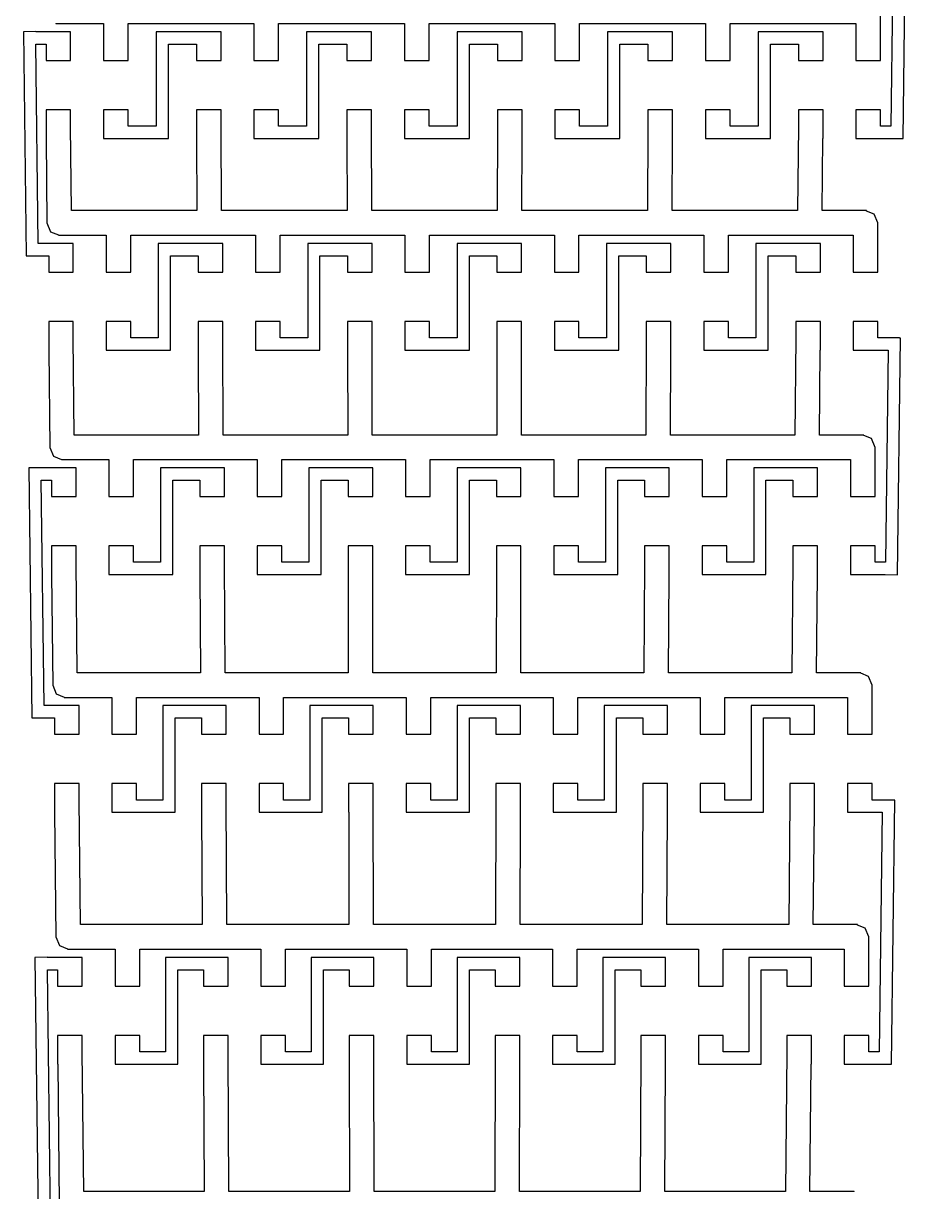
# Model space of a CAD drawing. Header units: metres. Extents: x -28 to 27, y 1 to 504.
# Drawn here: x -26.8 to 26.9, y 369.7 to 440.8 of the extents above; entities that cross this region are included whole.
import ezdxf

# ---------------------------------------------------------------- set-up
doc = ezdxf.new("R2010")
doc.units = ezdxf.units.M

msp = doc.modelspace()

# ---------------------------------------------------------------- linework, layer by layer
for p, q in [((26.7884, 433.817), (26.9463, 446.741)), ((26.1872, 446.001), (26.0476, 434.576)), ((25.4135, 438.576), (25.4135, 441.576)), ((-24.8122, 440.844), (-24.8122, 440.826)), ((-24.8122, 440.826), (-21.9135, 440.826)), ((-21.9135, 440.826), (-21.9135, 438.576)), ((-20.4135, 440.826), (-12.7481, 440.826)), ((-20.4135, 438.576), (-20.4135, 440.826)), ((-12.7481, 440.826), (-12.7481, 438.576)), ((-11.2481, 438.576), (-11.2481, 440.826)), ((-11.2481, 440.826), (-3.58269, 440.826)), ((-3.58269, 440.826), (-3.58269, 438.576)), ((-2.08269, 438.576), (-2.08269, 440.826)), ((-2.08269, 440.826), (5.58269, 440.826)), ((5.58269, 440.826), (5.58269, 438.576)), ((7.08269, 438.576), (7.08269, 440.826)), ((7.08269, 440.826), (14.7481, 440.826)), ((14.7481, 440.826), (14.7481, 438.576)), ((16.2481, 438.576), (16.2481, 440.826)), ((16.2481, 440.826), (23.9135, 440.826)), ((23.9135, 440.826), (23.9135, 438.576)), ((-26.044, 440.335), (-26.794, 440.325)), ((-26.794, 440.325), (-26.6272, 426.678)), ((-26.0439, 440.326), (-26.044, 440.335)), ((-23.9135, 440.326), (-26.0439, 440.326)), ((-23.9135, 438.576), (-23.9135, 440.326)), ((-14.7481, 440.326), (-18.7058, 440.326)), ((-18.7058, 440.326), (-18.7058, 434.576)), ((-14.7481, 438.576), (-14.7481, 440.326)), ((-5.58269, 440.326), (-9.54037, 440.326)), ((-9.54037, 440.326), (-9.54037, 434.576)), ((-5.58269, 438.576), (-5.58269, 440.326)), ((3.58269, 440.326), (-0.375, 440.326)), ((-0.375, 440.326), (-0.375, 434.576)), ((3.58269, 438.576), (3.58269, 440.326)), ((12.7481, 440.326), (8.79037, 440.326)), ((8.79037, 440.326), (8.79037, 434.576)), ((12.7481, 438.576), (12.7481, 440.326)), ((21.9135, 440.326), (17.9558, 440.326)), ((17.9558, 440.326), (17.9558, 434.576)), ((21.9135, 438.576), (21.9135, 440.326)), ((-25.8863, 427.428), (-26.0348, 439.576)), ((-26.0348, 439.576), (-25.4135, 439.576)), ((-25.4135, 439.576), (-25.4135, 438.576)), ((-17.9558, 439.576), (-16.2481, 439.576)), ((-17.9558, 433.826), (-17.9558, 439.576)), ((-16.2481, 439.576), (-16.2481, 438.576)), ((-8.79037, 439.576), (-7.08269, 439.576)), ((-8.79037, 433.826), (-8.79037, 439.576)), ((-7.08269, 439.576), (-7.08269, 438.576)), ((0.375, 439.576), (2.08269, 439.576)), ((0.375, 433.826), (0.375, 439.576)), ((2.08269, 439.576), (2.08269, 438.576)), ((9.54037, 439.576), (11.2481, 439.576)), ((9.54037, 433.826), (9.54037, 439.576)), ((11.2481, 439.576), (11.2481, 438.576)), ((18.7058, 439.576), (20.4135, 439.576)), ((18.7058, 433.826), (18.7058, 439.576)), ((20.4135, 439.576), (20.4135, 438.576)), ((-25.4135, 438.576), (-23.9135, 438.576)), ((-21.9135, 438.576), (-20.4135, 438.576)), ((-16.2481, 438.576), (-14.7481, 438.576)), ((-12.7481, 438.576), (-11.2481, 438.576)), ((-7.08269, 438.576), (-5.58269, 438.576)), ((-3.58269, 438.576), (-2.08269, 438.576)), ((2.08269, 438.576), (3.58269, 438.576)), ((5.58269, 438.576), (7.08269, 438.576)), ((11.2481, 438.576), (12.7481, 438.576)), ((14.7481, 438.576), (16.2481, 438.576)), ((20.4135, 438.576), (21.9135, 438.576)), ((23.9135, 438.576), (25.4135, 438.576)), ((-23.9135, 435.576), (-25.4135, 435.576)), ((-25.4135, 435.576), (-25.4135, 433.826)), ((-23.9135, 434.576), (-23.9135, 435.576)), ((-20.4135, 435.576), (-21.9135, 435.576)), ((-21.9135, 435.576), (-21.9135, 433.826)), ((-20.4135, 434.576), (-20.4135, 435.576)), ((-14.7481, 435.576), (-16.2481, 435.576)), ((-16.2481, 435.576), (-16.2481, 433.826)), ((-14.7481, 434.576), (-14.7481, 435.576)), ((-11.2481, 435.576), (-12.7481, 435.576)), ((-12.7481, 435.576), (-12.7481, 433.826)), ((-11.2481, 434.576), (-11.2481, 435.576)), ((-5.58269, 435.576), (-7.08269, 435.576)), ((-7.08269, 435.576), (-7.08269, 433.826)), ((-5.58269, 434.576), (-5.58269, 435.576)), ((-2.08269, 435.576), (-3.58269, 435.576)), ((-3.58269, 435.576), (-3.58269, 433.826)), ((-2.08269, 434.576), (-2.08269, 435.576)), ((3.58269, 435.576), (2.08269, 435.576)), ((2.08269, 435.576), (2.08269, 434.576)), ((3.58269, 433.826), (3.58269, 435.576)), ((7.08269, 435.576), (5.58269, 435.576)), ((5.58269, 435.576), (5.58269, 433.826)), ((7.08269, 434.576), (7.08269, 435.576)), ((12.7481, 435.576), (11.2481, 435.576)), ((11.2481, 435.576), (11.2481, 434.576)), ((12.7481, 433.826), (12.7481, 435.576)), ((16.2481, 435.576), (14.7481, 435.576)), ((14.7481, 435.576), (14.7481, 433.826)), ((16.2481, 434.576), (16.2481, 435.576)), ((21.9135, 435.576), (20.4135, 435.576)), ((20.4135, 435.576), (20.4135, 434.576)), ((21.9135, 433.826), (21.9135, 435.576)), ((25.4135, 435.576), (23.9135, 435.576)), ((23.9135, 435.576), (23.9135, 433.826)), ((25.4135, 434.576), (25.4135, 435.576)), ((-23.8655, 429.428), (-23.9135, 434.576)), ((-18.7058, 434.576), (-20.4135, 434.576)), ((-14.7193, 429.428), (-14.7481, 434.576)), ((-9.54037, 434.576), (-11.2481, 434.576)), ((-5.57309, 429.428), (-5.58269, 434.576)), ((-0.375, 434.576), (-2.08269, 434.576)), ((2.08269, 434.576), (2.07309, 429.428)), ((8.79037, 434.576), (7.08269, 434.576)), ((11.2481, 434.576), (11.2193, 429.428)), ((17.9558, 434.576), (16.2481, 434.576)), ((20.4135, 434.576), (20.3655, 429.428)), ((26.0476, 434.576), (25.4135, 434.576)), ((-25.4135, 433.826), (-25.4065, 433.826)), ((-25.4065, 433.826), (-25.3585, 428.678)), ((-21.9135, 433.826), (-17.9558, 433.826)), ((-16.2481, 433.826), (-16.2439, 433.826)), ((-16.2439, 433.826), (-16.2193, 429.428)), ((-12.7481, 433.826), (-8.79037, 433.826)), ((-7.08269, 433.826), (-7.08128, 433.826)), ((-7.08128, 433.826), (-7.07309, 429.428)), ((-3.58269, 433.826), (0.375, 433.826)), ((3.57309, 429.428), (3.58128, 433.826)), ((3.58128, 433.826), (3.58269, 433.826)), ((5.58269, 433.826), (9.54037, 433.826)), ((12.7193, 429.428), (12.7439, 433.826)), ((12.7439, 433.826), (12.7481, 433.826)), ((14.7481, 433.826), (18.7058, 433.826)), ((21.8655, 429.428), (21.9065, 433.826)), ((21.9065, 433.826), (21.9135, 433.826)), ((23.9135, 433.826), (26.0385, 433.826)), ((26.0385, 433.826), (26.7884, 433.817)), ((-16.2193, 429.428), (-23.8655, 429.428)), ((-7.07309, 429.428), (-14.7193, 429.428)), ((2.07309, 429.428), (-5.57309, 429.428)), ((11.2193, 429.428), (3.57309, 429.428)), ((20.3655, 429.428), (12.7193, 429.428)), ((24.566, 429.428), (21.8655, 429.428)), ((24.566, 429.402), (24.566, 429.428)), ((25.0325, 429.209), (24.566, 429.402)), ((25.2522, 428.678), (25.0325, 429.209)), ((-25.3585, 428.678), (-25.1388, 428.148)), ((25.2522, 425.678), (25.2522, 428.678)), ((-25.1388, 428.148), (-24.651, 427.946)), ((-24.651, 427.946), (-24.651, 427.928)), ((-24.651, 427.928), (-21.7522, 427.928)), ((-21.7522, 427.928), (-21.7522, 425.678)), ((-20.2522, 427.928), (-12.6513, 427.928)), ((-20.2522, 425.678), (-20.2522, 427.928)), ((-12.6513, 427.928), (-12.6513, 425.678)), ((-11.1513, 425.678), (-11.1513, 427.928)), ((-11.1513, 427.928), (-3.55043, 427.928)), ((-3.55043, 427.928), (-3.55045, 425.678)), ((-2.05045, 425.678), (-2.05043, 427.928)), ((-2.05043, 427.928), (5.55043, 427.928)), ((5.55043, 427.928), (5.55045, 425.678)), ((7.05045, 425.678), (7.05043, 427.928)), ((7.05043, 427.928), (14.6513, 427.928)), ((14.6513, 427.928), (14.6513, 425.678)), ((16.1513, 425.678), (16.1513, 427.928)), ((16.1513, 427.928), (23.7522, 427.928)), ((23.7522, 427.928), (23.7522, 425.678)), ((-23.7522, 427.428), (-25.8863, 427.428)), ((-23.7522, 425.678), (-23.7522, 427.428)), ((-14.6513, 427.428), (-18.5768, 427.428)), ((-18.5768, 427.428), (-18.5768, 421.678)), ((-14.6513, 425.678), (-14.6513, 427.428)), ((-5.55045, 427.428), (-9.47589, 427.428)), ((-9.47589, 427.428), (-9.47589, 421.678)), ((-5.55045, 425.678), (-5.55045, 427.428)), ((3.55045, 427.428), (-0.375, 427.428)), ((-0.375, 427.428), (-0.375, 421.678)), ((3.55045, 425.678), (3.55045, 427.428)), ((12.6513, 427.428), (8.72589, 427.428)), ((8.72589, 427.428), (8.72589, 421.678)), ((12.6513, 425.678), (12.6513, 427.428)), ((21.7522, 427.428), (17.8268, 427.428)), ((17.8268, 427.428), (17.8268, 421.678)), ((21.7522, 425.678), (21.7522, 427.428)), ((-26.6272, 426.678), (-26.2522, 426.683)), ((-26.2522, 426.683), (-26.2522, 426.678)), ((-26.2522, 426.678), (-25.2522, 426.678)), ((-25.2522, 426.678), (-25.2522, 425.678)), ((-17.8268, 426.678), (-16.1513, 426.678)), ((-17.8268, 420.928), (-17.8268, 426.678)), ((-16.1513, 426.678), (-16.1513, 425.678)), ((-8.72589, 426.678), (-7.05045, 426.678)), ((-8.72589, 420.928), (-8.72589, 426.678)), ((-7.05045, 426.678), (-7.05045, 425.678)), ((0.375, 426.678), (2.05045, 426.678)), ((0.375, 420.928), (0.375, 426.678)), ((2.05045, 426.678), (2.05045, 425.678)), ((9.47589, 426.678), (11.1513, 426.678)), ((9.47589, 420.928), (9.47589, 426.678)), ((11.1513, 426.678), (11.1513, 425.678)), ((18.5768, 426.678), (20.2522, 426.678)), ((18.5768, 420.928), (18.5768, 426.678)), ((20.2522, 426.678), (20.2522, 425.678)), ((-25.2522, 425.678), (-23.7522, 425.678)), ((-21.7522, 425.678), (-20.2522, 425.678)), ((-16.1513, 425.678), (-14.6513, 425.678)), ((-12.6513, 425.678), (-11.1513, 425.678)), ((-7.05045, 425.678), (-5.55045, 425.678)), ((-3.55045, 425.678), (-2.05045, 425.678)), ((2.05045, 425.678), (3.55045, 425.678)), ((5.55045, 425.678), (7.05045, 425.678)), ((11.1513, 425.678), (12.6513, 425.678)), ((14.6513, 425.678), (16.1513, 425.678)), ((20.2522, 425.678), (21.7522, 425.678)), ((23.7522, 425.678), (25.2522, 425.678)), ((-23.7522, 422.678), (-25.2522, 422.678)), ((-25.2522, 422.678), (-25.2522, 420.928)), ((-23.7522, 421.678), (-23.7522, 422.678)), ((-20.2522, 422.678), (-21.7522, 422.678)), ((-21.7522, 422.678), (-21.7522, 420.928)), ((-20.2522, 421.678), (-20.2522, 422.678)), ((-14.6513, 422.678), (-16.1513, 422.678)), ((-16.1513, 422.678), (-16.1513, 420.928)), ((-14.6513, 421.678), (-14.6513, 422.678)), ((-11.1513, 422.678), (-12.6513, 422.678)), ((-12.6513, 422.678), (-12.6513, 420.928)), ((-11.1513, 421.678), (-11.1513, 422.678)), ((-5.55045, 422.678), (-7.05045, 422.678)), ((-7.05045, 422.678), (-7.05045, 420.928)), ((-5.55045, 421.678), (-5.55045, 422.678)), ((-2.05045, 422.678), (-3.55045, 422.678)), ((-3.55045, 422.678), (-3.55045, 420.928)), ((-2.05045, 421.678), (-2.05045, 422.678)), ((2.05045, 422.678), (2.05043, 421.678)), ((3.55045, 422.678), (2.05045, 422.678)), ((3.55045, 420.928), (3.55045, 422.678)), ((7.05045, 422.678), (5.55045, 422.678)), ((5.55045, 422.678), (5.55045, 420.928)), ((7.05045, 421.678), (7.05045, 422.678)), ((12.6513, 422.678), (11.1513, 422.678)), ((11.1513, 422.678), (11.1513, 421.678)), ((12.6513, 420.928), (12.6513, 422.678)), ((16.1513, 422.678), (14.6513, 422.678)), ((14.6513, 422.678), (14.6513, 420.928)), ((16.1513, 421.678), (16.1513, 422.678)), ((21.7522, 422.678), (20.2522, 422.678)), ((20.2522, 422.678), (20.2522, 421.678)), ((21.7522, 420.928), (21.7522, 422.678)), ((25.2522, 422.678), (23.7522, 422.678)), ((23.7522, 422.678), (23.7522, 420.928)), ((25.2522, 421.678), (25.2522, 422.678)), ((-23.6949, 415.763), (-23.7522, 421.678)), ((-18.5768, 421.678), (-20.2522, 421.678)), ((-14.6169, 415.763), (-14.6513, 421.678)), ((-9.47589, 421.678), (-11.1513, 421.678)), ((-5.53897, 415.763), (-5.55045, 421.678)), ((-0.375, 421.678), (-2.05045, 421.678)), ((2.05043, 421.678), (2.03897, 415.763)), ((8.72589, 421.678), (7.05045, 421.678)), ((11.1513, 421.678), (11.1169, 415.763)), ((17.8268, 421.678), (16.1513, 421.678)), ((20.2522, 421.678), (20.1949, 415.763)), ((26.5814, 421.678), (25.2522, 421.678)), ((26.4563, 407.254), (26.6325, 421.668)), ((26.5814, 421.669), (26.5814, 421.678)), ((26.6325, 421.668), (26.5814, 421.669)), ((-25.2522, 420.928), (-25.2449, 420.928)), ((-25.2449, 420.928), (-25.1877, 415.013)), ((-21.7522, 420.928), (-17.8268, 420.928)), ((-16.1513, 420.928), (-16.147, 420.928)), ((-16.147, 420.928), (-16.117, 415.763)), ((-12.6513, 420.928), (-8.72589, 420.928)), ((-7.05045, 420.928), (-7.04898, 420.928)), ((-7.04898, 420.928), (-7.03897, 415.763)), ((-3.55045, 420.928), (0.375, 420.928)), ((3.53897, 415.763), (3.54898, 420.928)), ((3.54898, 420.928), (3.55045, 420.928)), ((5.55045, 420.928), (9.47589, 420.928)), ((12.617, 415.763), (12.647, 420.928)), ((12.647, 420.928), (12.6513, 420.928)), ((14.6513, 420.928), (18.5768, 420.928)), ((21.6949, 415.763), (21.7449, 420.928)), ((21.7449, 420.928), (21.7522, 420.928)), ((23.7522, 420.928), (25.8734, 420.928)), ((25.8734, 420.928), (25.7156, 408.013)), ((-16.117, 415.763), (-23.6949, 415.763)), ((-7.03897, 415.763), (-14.6169, 415.763)), ((2.03897, 415.763), (-5.53897, 415.763)), ((11.1169, 415.763), (3.53897, 415.763)), ((20.1949, 415.763), (12.617, 415.763)), ((24.3952, 415.763), (21.6949, 415.763)), ((24.3952, 415.737), (24.3952, 415.763)), ((24.8617, 415.543), (24.3952, 415.737)), ((25.0814, 415.013), (24.8617, 415.543)), ((-25.1877, 415.013), (-24.968, 414.483)), ((25.0814, 412.013), (25.0814, 415.013)), ((-24.968, 414.483), (-24.4802, 414.281)), ((-24.4802, 414.281), (-24.4802, 414.263)), ((-24.4802, 414.263), (-21.5814, 414.263)), ((-21.5814, 414.263), (-21.5814, 412.013)), ((-20.0814, 414.263), (-12.5488, 414.263)), ((-20.0814, 412.013), (-20.0814, 414.263)), ((-12.5488, 414.263), (-12.5488, 412.013)), ((-11.0488, 412.013), (-11.0488, 414.263)), ((-11.0488, 414.263), (-3.51628, 414.263)), ((-3.51628, 414.263), (-3.51628, 412.013)), ((-2.01628, 412.013), (-2.01628, 414.263)), ((-2.01628, 414.263), (5.51628, 414.263)), ((5.51628, 414.263), (5.51628, 412.013)), ((7.01628, 412.013), (7.01628, 414.263)), ((7.01628, 414.263), (14.5488, 414.263)), ((14.5488, 414.263), (14.5488, 412.013)), ((16.0488, 412.013), (16.0488, 414.263)), ((16.0488, 414.263), (23.5814, 414.263)), ((23.5814, 414.263), (23.5814, 412.013)), ((-25.7115, 413.771), (-26.4615, 413.762)), ((-26.4615, 413.762), (-26.2754, 398.535)), ((-25.7114, 413.763), (-25.7115, 413.771)), ((-23.5814, 413.763), (-25.7114, 413.763)), ((-23.5814, 412.013), (-23.5814, 413.763)), ((-14.5488, 413.763), (-18.4401, 413.763)), ((-18.4401, 413.763), (-18.4401, 408.013)), ((-14.5488, 412.013), (-14.5488, 413.763)), ((-5.51628, 413.763), (-9.40756, 413.763)), ((-9.40756, 413.763), (-9.40756, 408.013)), ((-5.51628, 412.013), (-5.51628, 413.763)), ((3.51628, 413.763), (-0.375, 413.763)), ((-0.375, 413.763), (-0.375, 408.013)), ((3.51628, 412.013), (3.51628, 413.763)), ((12.5488, 413.763), (8.65756, 413.763)), ((8.65756, 413.763), (8.65756, 408.013)), ((12.5488, 412.013), (12.5488, 413.763)), ((21.5814, 413.763), (17.6901, 413.763)), ((17.6901, 413.763), (17.6901, 408.013)), ((21.5814, 412.013), (21.5814, 413.763)), ((-25.5345, 399.285), (-25.7023, 413.013)), ((-25.7023, 413.013), (-25.0814, 413.013)), ((-25.0814, 413.013), (-25.0814, 412.013)), ((-17.6901, 413.013), (-16.0488, 413.013)), ((-17.6901, 407.263), (-17.6901, 413.013)), ((-16.0488, 413.013), (-16.0488, 412.013)), ((-8.65756, 413.013), (-7.01628, 413.013)), ((-8.65756, 407.263), (-8.65756, 413.013)), ((-7.01628, 413.013), (-7.01628, 412.013)), ((0.375, 413.013), (2.01628, 413.013)), ((0.375, 407.263), (0.375, 413.013)), ((2.01628, 413.013), (2.01628, 412.013)), ((9.40756, 413.013), (11.0488, 413.013)), ((9.40756, 407.263), (9.40756, 413.013)), ((11.0488, 413.013), (11.0488, 412.013)), ((18.4401, 413.013), (20.0814, 413.013)), ((18.4401, 407.263), (18.4401, 413.013)), ((20.0814, 413.013), (20.0814, 412.013)), ((-25.0814, 412.013), (-23.5814, 412.013)), ((-21.5814, 412.013), (-20.0814, 412.013)), ((-16.0488, 412.013), (-14.5488, 412.013)), ((-12.5488, 412.013), (-11.0488, 412.013)), ((-7.01628, 412.013), (-5.51628, 412.013)), ((-3.51628, 412.013), (-2.01628, 412.013)), ((2.01628, 412.013), (3.51628, 412.013)), ((5.51628, 412.013), (7.01628, 412.013)), ((11.0488, 412.013), (12.5488, 412.013)), ((14.5488, 412.013), (16.0488, 412.013)), ((20.0814, 412.013), (21.5814, 412.013)), ((23.5814, 412.013), (25.0814, 412.013)), ((-23.5814, 409.013), (-25.0814, 409.013)), ((-25.0814, 409.013), (-25.0814, 407.263)), ((-23.5814, 408.013), (-23.5814, 409.013)), ((-20.0814, 409.013), (-21.5814, 409.013)), ((-21.5814, 409.013), (-21.5814, 407.263)), ((-20.0814, 408.013), (-20.0814, 409.013)), ((-14.5488, 409.013), (-16.0488, 409.013)), ((-16.0488, 409.013), (-16.0488, 407.263)), ((-14.5488, 408.013), (-14.5488, 409.013)), ((-11.0488, 409.013), (-12.5488, 409.013)), ((-12.5488, 409.013), (-12.5488, 407.263)), ((-11.0488, 408.013), (-11.0488, 409.013)), ((-5.51628, 409.013), (-7.01628, 409.013)), ((-7.01628, 409.013), (-7.01628, 407.263)), ((-5.51628, 408.013), (-5.51628, 409.013)), ((-2.01628, 409.013), (-3.51628, 409.013)), ((-3.51628, 409.013), (-3.51628, 407.263)), ((-2.01628, 408.013), (-2.01628, 409.013)), ((3.51628, 409.013), (2.01628, 409.013)), ((2.01628, 409.013), (2.01628, 408.013)), ((3.51628, 407.263), (3.51628, 409.013)), ((7.01628, 409.013), (5.51628, 409.013)), ((5.51628, 409.013), (5.51628, 407.263)), ((7.01628, 408.013), (7.01628, 409.013)), ((12.5488, 409.013), (11.0488, 409.013)), ((11.0488, 409.013), (11.0488, 408.013)), ((12.5488, 407.263), (12.5488, 409.013)), ((16.0488, 409.013), (14.5488, 409.013)), ((14.5488, 409.013), (14.5488, 407.263)), ((16.0488, 408.013), (16.0488, 409.013)), ((21.5814, 409.013), (20.0814, 409.013)), ((20.0814, 409.013), (20.0814, 408.013)), ((21.5814, 407.263), (21.5814, 409.013)), ((25.0814, 409.013), (23.5814, 409.013)), ((23.5814, 409.013), (23.5814, 407.263)), ((25.0814, 408.013), (25.0814, 409.013)), ((-23.5142, 401.285), (-23.5814, 408.013)), ((-18.4401, 408.013), (-20.0814, 408.013)), ((-14.5085, 401.285), (-14.5488, 408.013)), ((-9.40756, 408.013), (-11.0488, 408.013)), ((-5.50282, 401.285), (-5.51628, 408.013)), ((-0.375, 408.013), (-2.01628, 408.013)), ((2.01628, 408.013), (2.00282, 401.285)), ((8.65756, 408.013), (7.01628, 408.013)), ((11.0488, 408.013), (11.0085, 401.285)), ((17.6901, 408.013), (16.0488, 408.013)), ((20.0814, 408.013), (20.0142, 401.285)), ((25.7156, 408.013), (25.0814, 408.013)), ((-25.0814, 407.263), (-25.0739, 407.263)), ((-25.0739, 407.263), (-25.0067, 400.535)), ((-21.5814, 407.263), (-17.6901, 407.263)), ((-16.0488, 407.263), (-16.0443, 407.263)), ((-16.0443, 407.263), (-16.0085, 401.285)), ((-12.5488, 407.263), (-8.65756, 407.263)), ((-7.01628, 407.263), (-7.01477, 407.263)), ((-7.01477, 407.263), (-7.00282, 401.285)), ((-3.51628, 407.263), (0.375, 407.263)), ((3.50282, 401.285), (3.51477, 407.263)), ((3.51477, 407.263), (3.51628, 407.263)), ((5.51628, 407.263), (9.40756, 407.263)), ((12.5085, 401.285), (12.5443, 407.263)), ((12.5443, 407.263), (12.5488, 407.263)), ((14.5488, 407.263), (18.4401, 407.263)), ((21.5142, 401.285), (21.5739, 407.263)), ((21.5739, 407.263), (21.5814, 407.263)), ((23.5814, 407.263), (25.7064, 407.263)), ((25.7064, 407.263), (26.4563, 407.254)), ((-16.0085, 401.285), (-23.5142, 401.285)), ((-7.00282, 401.285), (-14.5085, 401.285)), ((2.00282, 401.285), (-5.50282, 401.285)), ((11.0085, 401.285), (3.50282, 401.285)), ((20.0142, 401.285), (12.5085, 401.285)), ((24.2142, 401.285), (21.5142, 401.285)), ((24.2142, 401.259), (24.2142, 401.285)), ((24.6808, 401.066), (24.2142, 401.259)), ((24.9004, 400.535), (24.6808, 401.066)), ((-25.0067, 400.535), (-24.787, 400.005)), ((-24.787, 400.005), (-24.2992, 399.803)), ((24.9004, 397.535), (24.9004, 400.535)), ((-23.4004, 399.285), (-25.5345, 399.285)), ((-24.2992, 399.803), (-24.2992, 399.785)), ((-24.2992, 399.785), (-21.4004, 399.785)), ((-23.4004, 397.535), (-23.4004, 399.285)), ((-21.4004, 399.785), (-21.4004, 397.535)), ((-19.9004, 399.785), (-12.4403, 399.785)), ((-19.9004, 397.535), (-19.9004, 399.785)), ((-14.4403, 399.285), (-18.2953, 399.285)), ((-18.2953, 399.285), (-18.2953, 393.535)), ((-14.4403, 397.535), (-14.4403, 399.285)), ((-12.4403, 399.785), (-12.4403, 397.535)), ((-10.9403, 397.535), (-10.9403, 399.785)), ((-10.9403, 399.785), (-3.48009, 399.785)), ((-5.48009, 399.285), (-9.33517, 399.285)), ((-9.33517, 399.285), (-9.33517, 393.535)), ((-5.48009, 397.535), (-5.48009, 399.285)), ((-3.48009, 399.785), (-3.48009, 397.535)), ((-1.98009, 397.535), (-1.98009, 399.785)), ((-1.98009, 399.785), (5.48009, 399.785)), ((3.48009, 399.285), (-0.375, 399.285)), ((-0.375, 399.285), (-0.375, 393.535)), ((3.48009, 397.535), (3.48009, 399.285)), ((5.48009, 399.785), (5.48009, 397.535)), ((6.98009, 397.535), (6.98009, 399.785)), ((6.98009, 399.785), (14.4403, 399.785)), ((12.4403, 399.285), (8.58517, 399.285)), ((8.58517, 399.285), (8.58517, 393.535)), ((12.4403, 397.535), (12.4403, 399.285)), ((14.4403, 399.785), (14.4403, 397.535)), ((15.9403, 397.535), (15.9403, 399.785)), ((15.9403, 399.785), (23.4004, 399.785)), ((21.4004, 399.285), (17.5453, 399.285)), ((17.5453, 399.285), (17.5453, 393.535)), ((21.4004, 397.535), (21.4004, 399.285)), ((23.4004, 399.785), (23.4004, 397.535)), ((-26.2754, 398.535), (-25.9004, 398.54)), ((-25.9004, 398.54), (-25.9004, 398.535)), ((-25.9004, 398.535), (-24.9004, 398.535)), ((-24.9004, 398.535), (-24.9004, 397.535)), ((-17.5453, 398.535), (-15.9403, 398.535)), ((-17.5453, 392.785), (-17.5453, 398.535)), ((-15.9403, 398.535), (-15.9403, 397.535)), ((-8.58517, 398.535), (-6.98009, 398.535)), ((-8.58517, 392.785), (-8.58517, 398.535)), ((-6.98009, 398.535), (-6.98009, 397.535)), ((0.375, 398.535), (1.98009, 398.535)), ((0.375, 392.785), (0.375, 398.535)), ((1.98009, 398.535), (1.98009, 397.535)), ((9.33517, 398.535), (10.9403, 398.535)), ((9.33517, 392.785), (9.33517, 398.535)), ((10.9403, 398.535), (10.9403, 397.535)), ((18.2953, 398.535), (19.9004, 398.535)), ((18.2953, 392.785), (18.2953, 398.535)), ((19.9004, 398.535), (19.9004, 397.535)), ((-24.9004, 397.535), (-23.4004, 397.535)), ((-21.4004, 397.535), (-19.9004, 397.535)), ((-15.9403, 397.535), (-14.4403, 397.535)), ((-12.4403, 397.535), (-10.9403, 397.535)), ((-6.98009, 397.535), (-5.48009, 397.535)), ((-3.48009, 397.535), (-1.98009, 397.535)), ((1.98009, 397.535), (3.48009, 397.535)), ((5.48009, 397.535), (6.98009, 397.535)), ((10.9403, 397.535), (12.4403, 397.535)), ((14.4403, 397.535), (15.9403, 397.535)), ((19.9004, 397.535), (21.4004, 397.535)), ((23.4004, 397.535), (24.9004, 397.535)), ((-23.4004, 394.535), (-24.9004, 394.535)), ((-24.9004, 394.535), (-24.9004, 392.785)), ((-23.4004, 393.535), (-23.4004, 394.535)), ((-19.9004, 394.535), (-21.4004, 394.535)), ((-21.4004, 394.535), (-21.4004, 392.785)), ((-19.9004, 393.535), (-19.9004, 394.535)), ((-14.4403, 394.535), (-15.9403, 394.535)), ((-15.9403, 394.535), (-15.9403, 392.785)), ((-14.4403, 393.535), (-14.4403, 394.535)), ((-10.9403, 394.535), (-12.4403, 394.535)), ((-12.4403, 394.535), (-12.4403, 392.785)), ((-10.9403, 393.535), (-10.9403, 394.535)), ((-5.48009, 394.535), (-6.98009, 394.535)), ((-6.98009, 394.535), (-6.98009, 392.785)), ((-5.48009, 393.535), (-5.48009, 394.535)), ((-1.98009, 394.535), (-3.48009, 394.535)), ((-3.48009, 394.535), (-3.48009, 392.785)), ((-1.98009, 393.535), (-1.98009, 394.535)), ((3.48009, 394.535), (1.98009, 394.535)), ((1.98009, 394.535), (1.98009, 393.535)), ((3.48009, 392.785), (3.48009, 394.535)), ((6.98009, 394.535), (5.48009, 394.535)), ((5.48009, 394.535), (5.48009, 392.785)), ((6.98009, 393.535), (6.98009, 394.535)), ((12.4403, 394.535), (10.9403, 394.535)), ((10.9403, 394.535), (10.9403, 393.535)), ((12.4403, 392.785), (12.4403, 394.535)), ((15.9403, 394.535), (14.4403, 394.535)), ((14.4403, 394.535), (14.4403, 392.785)), ((15.9403, 393.535), (15.9403, 394.535)), ((21.4004, 394.535), (19.9004, 394.535)), ((19.9004, 394.535), (19.9004, 393.535)), ((21.4004, 392.785), (21.4004, 394.535)), ((24.9004, 394.535), (23.4004, 394.535)), ((23.4004, 394.535), (23.4004, 392.785)), ((24.9004, 393.535), (24.9004, 394.535)), ((-23.3226, 385.947), (-23.4004, 393.535)), ((-18.2953, 393.535), (-19.9004, 393.535)), ((-14.3936, 385.947), (-14.4403, 393.535)), ((-9.33517, 393.535), (-10.9403, 393.535)), ((-5.46452, 385.947), (-5.48009, 393.535)), ((-0.375, 393.535), (-1.98009, 393.535)), ((1.98009, 393.535), (1.96452, 385.947)), ((8.58517, 393.535), (6.98009, 393.535)), ((10.9403, 393.535), (10.8936, 385.947)), ((17.5453, 393.535), (15.9403, 393.535)), ((19.9004, 393.535), (19.8226, 385.947)), ((26.2087, 393.535), (24.9004, 393.535)), ((26.0836, 377.438), (26.2802, 393.525)), ((26.2087, 393.526), (26.2087, 393.535)), ((26.2802, 393.525), (26.2087, 393.526)), ((-24.9004, 392.785), (-24.8927, 392.785)), ((-24.8927, 392.785), (-24.815, 385.197)), ((-21.4004, 392.785), (-17.5453, 392.785)), ((-15.9403, 392.785), (-15.9356, 392.785)), ((-15.9356, 392.785), (-15.8936, 385.947)), ((-12.4403, 392.785), (-8.58517, 392.785)), ((-6.98009, 392.785), (-6.97855, 392.785)), ((-6.97855, 392.785), (-6.96452, 385.947)), ((-3.48009, 392.785), (0.375, 392.785)), ((3.46452, 385.947), (3.47855, 392.785)), ((3.47855, 392.785), (3.48009, 392.785)), ((5.48009, 392.785), (9.33517, 392.785)), ((12.3936, 385.947), (12.4356, 392.785)), ((12.4356, 392.785), (12.4403, 392.785)), ((14.4403, 392.785), (18.2953, 392.785)), ((21.3226, 385.947), (21.3927, 392.785)), ((21.3927, 392.785), (21.4004, 392.785)), ((23.4004, 392.785), (25.5211, 392.785)), ((25.5211, 392.785), (25.3429, 378.197)), ((-15.8936, 385.947), (-23.3226, 385.947)), ((-6.96452, 385.947), (-14.3936, 385.947)), ((1.96452, 385.947), (-5.46452, 385.947)), ((10.8936, 385.947), (3.46452, 385.947)), ((19.8226, 385.947), (12.3936, 385.947)), ((24.0224, 385.947), (21.3226, 385.947)), ((24.0224, 385.92), (24.0224, 385.947)), ((24.489, 385.727), (24.0224, 385.92)), ((24.7087, 385.197), (24.489, 385.727)), ((-24.815, 385.197), (-24.5953, 384.666)), ((24.7087, 382.197), (24.7087, 385.197)), ((-24.5953, 384.666), (-24.1075, 384.464)), ((-24.1075, 384.464), (-24.1075, 384.447)), ((-24.1075, 384.447), (-21.2087, 384.447)), ((-21.2087, 384.447), (-21.2087, 382.197)), ((-19.7087, 384.447), (-12.3252, 384.447)), ((-19.7087, 382.197), (-19.7087, 384.447)), ((-12.3252, 384.447), (-12.3252, 382.197)), ((-10.8252, 382.197), (-10.8252, 384.447)), ((-10.8252, 384.447), (-3.44173, 384.447)), ((-3.44173, 384.447), (-3.44173, 382.197)), ((-1.94173, 382.197), (-1.94173, 384.447)), ((-1.94173, 384.447), (5.44173, 384.447)), ((5.44173, 384.447), (5.44174, 382.197)), ((6.94174, 382.197), (6.94173, 384.447)), ((6.94173, 384.447), (14.3252, 384.447)), ((14.3252, 384.447), (14.3252, 382.197)), ((15.8252, 382.197), (15.8252, 384.447)), ((15.8252, 384.447), (23.2087, 384.447)), ((23.2087, 384.447), (23.2087, 382.197)), ((-25.3383, 383.955), (-26.0883, 383.945)), ((-26.0883, 383.945), (-25.8806, 366.946)), ((-25.3382, 383.947), (-25.3383, 383.955)), ((-23.2087, 383.947), (-25.3382, 383.947)), ((-23.2087, 382.197), (-23.2087, 383.947)), ((-14.3252, 383.947), (-18.142, 383.947)), ((-18.142, 383.947), (-18.142, 378.197)), ((-14.3252, 382.197), (-14.3252, 383.947)), ((-5.44174, 383.947), (-9.25848, 383.947)), ((-9.25848, 383.947), (-9.25848, 378.197)), ((-5.44174, 382.197), (-5.44174, 383.947)), ((3.44173, 383.947), (-0.375, 383.947)), ((-0.375, 383.947), (-0.375, 378.197)), ((3.44173, 382.197), (3.44173, 383.947)), ((12.3252, 383.947), (8.50848, 383.947)), ((8.50848, 383.947), (8.50848, 378.197)), ((12.3252, 382.197), (12.3252, 383.947)), ((21.2087, 383.947), (17.392, 383.947)), ((17.392, 383.947), (17.392, 378.197)), ((21.2087, 382.197), (21.2087, 383.947)), ((-25.1397, 367.696), (-25.3291, 383.197)), ((-25.3291, 383.197), (-24.7087, 383.197)), ((-24.7087, 383.197), (-24.7087, 382.197)), ((-17.392, 383.197), (-15.8252, 383.197)), ((-17.392, 377.447), (-17.392, 383.197)), ((-15.8252, 383.197), (-15.8252, 382.197)), ((-8.50848, 383.197), (-6.94174, 383.197)), ((-8.50848, 377.447), (-8.50848, 383.197)), ((-6.94174, 383.197), (-6.94174, 382.197)), ((0.375, 383.197), (1.94173, 383.197)), ((0.375, 377.447), (0.375, 383.197)), ((1.94173, 383.197), (1.94173, 382.197)), ((9.25848, 383.197), (10.8252, 383.197)), ((9.25848, 377.447), (9.25848, 383.197)), ((10.8252, 383.197), (10.8252, 382.197)), ((18.142, 383.197), (19.7087, 383.197)), ((18.142, 377.447), (18.142, 383.197)), ((19.7087, 383.197), (19.7087, 382.197)), ((-24.7087, 382.197), (-23.2087, 382.197)), ((-21.2087, 382.197), (-19.7087, 382.197)), ((-15.8252, 382.197), (-14.3252, 382.197)), ((-12.3252, 382.197), (-10.8252, 382.197)), ((-6.94174, 382.197), (-5.44174, 382.197)), ((-3.44173, 382.197), (-1.94173, 382.197)), ((1.94173, 382.197), (3.44173, 382.197)), ((5.44174, 382.197), (6.94174, 382.197)), ((10.8252, 382.197), (12.3252, 382.197)), ((14.3252, 382.197), (15.8252, 382.197)), ((19.7087, 382.197), (21.2087, 382.197)), ((23.2087, 382.197), (24.7087, 382.197)), ((-23.2087, 379.197), (-24.7087, 379.197)), ((-24.7087, 379.197), (-24.7087, 377.447)), ((-23.2087, 378.197), (-23.2087, 379.197)), ((-19.7087, 379.197), (-21.2087, 379.197)), ((-21.2087, 379.197), (-21.2087, 377.447)), ((-19.7087, 378.197), (-19.7087, 379.197)), ((-14.3252, 379.197), (-15.8252, 379.197)), ((-15.8252, 379.197), (-15.8252, 377.447)), ((-14.3252, 378.197), (-14.3252, 379.197)), ((-10.8252, 379.197), (-12.3252, 379.197)), ((-12.3252, 379.197), (-12.3252, 377.447)), ((-10.8252, 378.197), (-10.8252, 379.197)), ((-5.44174, 379.197), (-6.94174, 379.197)), ((-6.94174, 379.197), (-6.94174, 377.447)), ((-5.44174, 378.197), (-5.44174, 379.197)), ((-1.94173, 379.197), (-3.44173, 379.197)), ((-3.44173, 379.197), (-3.44173, 377.447)), ((-1.94173, 378.197), (-1.94173, 379.197)), ((3.44173, 379.197), (1.94173, 379.197)), ((1.94173, 379.197), (1.94173, 378.197)), ((3.44173, 377.447), (3.44173, 379.197)), ((6.94174, 379.197), (5.44174, 379.197)), ((5.44174, 379.197), (5.44174, 377.447)), ((6.94174, 378.197), (6.94174, 379.197)), ((12.3252, 379.197), (10.8252, 379.197)), ((10.8252, 379.197), (10.8252, 378.197)), ((12.3252, 377.447), (12.3252, 379.197)), ((15.8252, 379.197), (14.3252, 379.197)), ((14.3252, 379.197), (14.3252, 377.447)), ((15.8252, 378.197), (15.8252, 379.197)), ((21.2087, 379.197), (19.7087, 379.197)), ((19.7087, 379.197), (19.7087, 378.197)), ((21.2087, 377.447), (21.2087, 379.197)), ((24.7087, 379.197), (23.2087, 379.197)), ((23.2087, 379.197), (23.2087, 377.447)), ((24.7087, 378.197), (24.7087, 379.197)), ((-23.1197, 369.696), (-23.2087, 378.197)), ((-18.142, 378.197), (-19.7087, 378.197)), ((-14.2718, 369.696), (-14.3252, 378.197)), ((-9.25848, 378.197), (-10.8252, 378.197)), ((-5.42393, 369.696), (-5.44174, 378.197)), ((-0.375, 378.197), (-1.94173, 378.197)), ((1.94173, 378.197), (1.92393, 369.696)), ((8.50848, 378.197), (6.94174, 378.197)), ((10.8252, 378.197), (10.7718, 369.696)), ((17.392, 378.197), (15.8252, 378.197)), ((19.7087, 378.197), (19.6197, 369.696)), ((25.3429, 378.197), (24.7087, 378.197)), ((-24.7087, 377.447), (-24.7009, 377.447)), ((-24.7009, 377.447), (-24.6118, 368.946)), ((-21.2087, 377.447), (-17.392, 377.447)), ((-15.8252, 377.447), (-15.8205, 377.447)), ((-15.8205, 377.447), (-15.7718, 369.696)), ((-12.3252, 377.447), (-8.50848, 377.447)), ((-6.94174, 377.447), (-6.94017, 377.447)), ((-6.94017, 377.447), (-6.92393, 369.696)), ((-3.44173, 377.447), (0.375, 377.447)), ((3.42393, 369.696), (3.44016, 377.447)), ((3.44016, 377.447), (3.44173, 377.447)), ((5.44174, 377.447), (9.25848, 377.447)), ((12.2718, 369.696), (12.3205, 377.447)), ((12.3205, 377.447), (12.3252, 377.447)), ((14.3252, 377.447), (18.142, 377.447)), ((21.1197, 369.696), (21.2009, 377.447)), ((21.2009, 377.447), (21.2087, 377.447)), ((23.2087, 377.447), (25.3337, 377.447)), ((25.3337, 377.447), (26.0836, 377.438)), ((-15.7718, 369.696), (-23.1197, 369.696)), ((-6.92393, 369.696), (-14.2718, 369.696)), ((1.92393, 369.696), (-5.42393, 369.696)), ((10.7718, 369.696), (3.42393, 369.696)), ((19.6197, 369.696), (12.2718, 369.696)), ((23.8193, 369.696), (21.1197, 369.696)), ((23.8193, 369.67), (23.8193, 369.696))]:
    msp.add_line(p, q)

doc.saveas('drawing.dxf')
